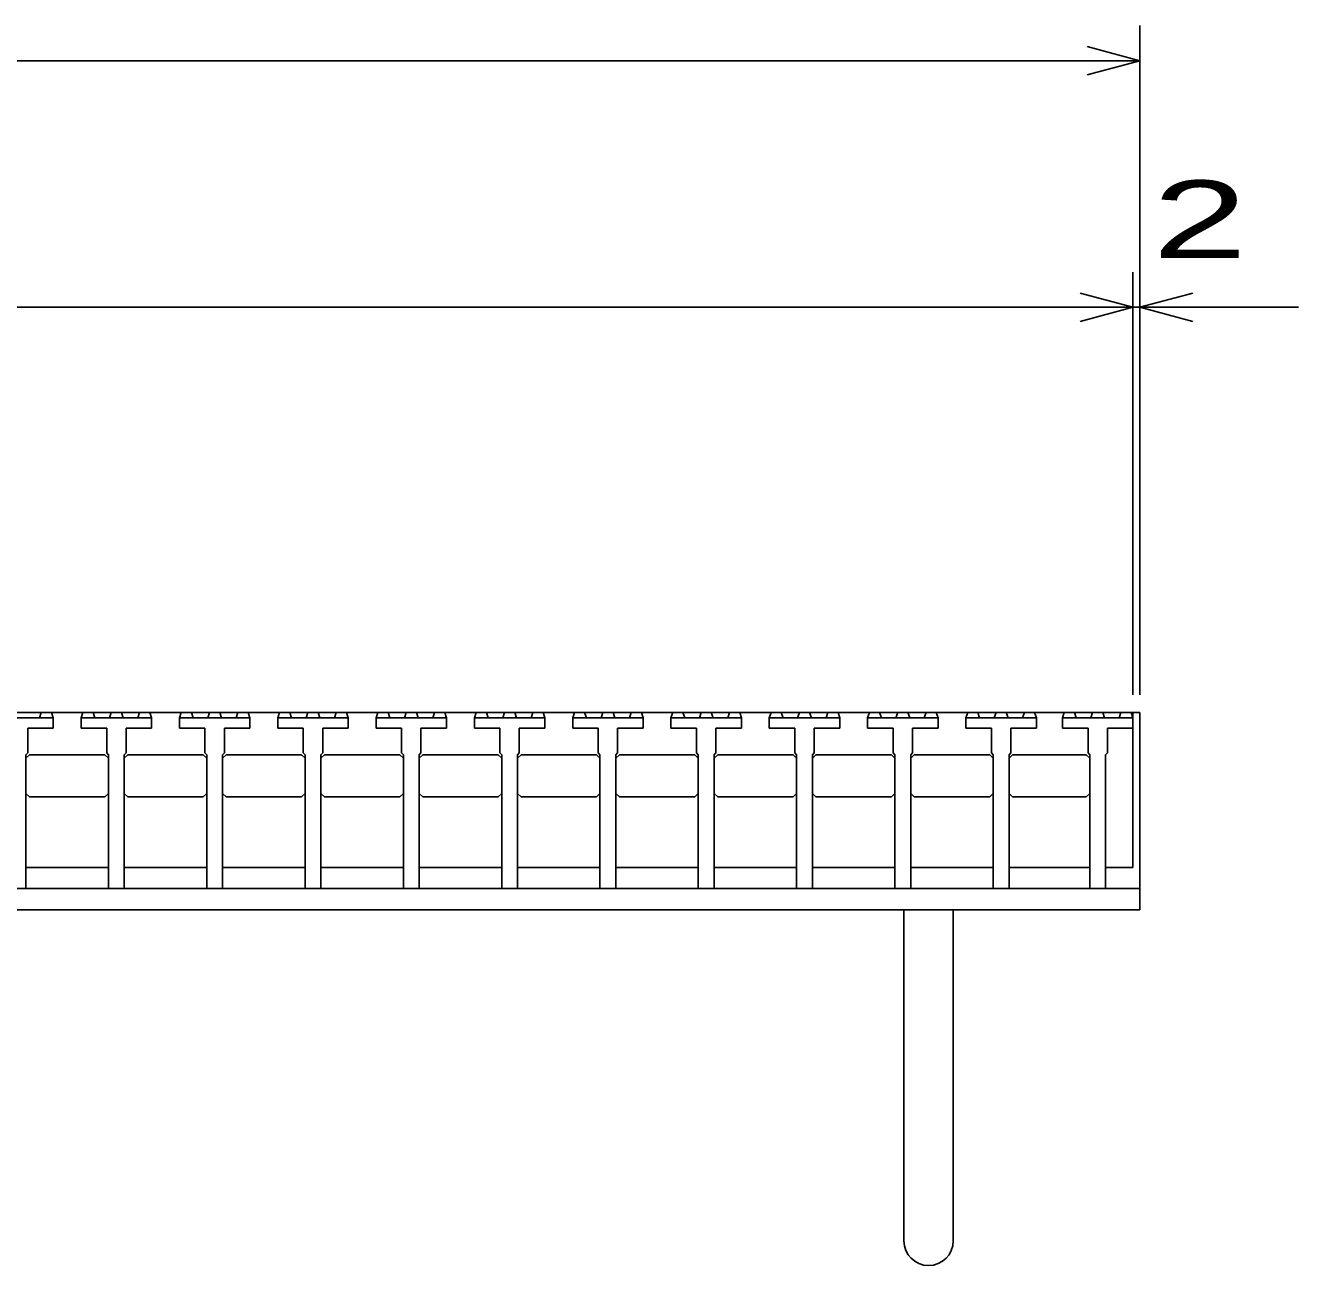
# Model space of a CAD drawing. Units: millimetres, scale not verified. Extents: x -1820 to 1731, y -1282 to 1054.
# Drawn here: x -737.3 to -376, y -694 to -342 of the extents above; entities that cross this region are included whole.
import ezdxf
from ezdxf.enums import TextEntityAlignment as Align

# ---------------------------------------------------------------- set-up
doc = ezdxf.new("R2010")
doc.units = ezdxf.units.MM
doc.header["$LTSCALE"] = 10
for name, color, linetype, lineweight in [('16', 3, 'Continuous', 25), ('19', 6, 'Continuous', 25), ('22', 2, 'Continuous', 25)]:
    doc.layers.add(name, color=color, linetype=linetype, lineweight=lineweight)
doc.styles.add('ベクトル', font='')
doc.styles.get('ベクトル').set_extended_font_data('ベクトル')

msp = doc.modelspace()

# ---------------------------------------------------------------- linework, layer by layer
at = {"layer": '16'}
for p, q in [((-1419, -537), (-423, -537)), ((-733.3, -538.5), (-732.8, -537)), ((-732.8, -537), (-729.9, -537)), ((-729.9, -537), (-729.4, -538.5)), ((-721.5, -538.5), (-721, -537)), ((-721, -537), (-718.1, -537)), ((-718.1, -537), (-717.6, -538.5)), ((-713.45, -538.5), (-712.95, -537)), ((-712.95, -537), (-710.05, -537)), ((-710.05, -537), (-709.55, -538.5)), ((-705.4, -538.5), (-704.9, -537)), ((-704.9, -537), (-702, -537)), ((-702, -537), (-701.5, -538.5)), ((-693.6, -538.5), (-693.1, -537)), ((-693.1, -537), (-690.2, -537)), ((-690.2, -537), (-689.7, -538.5)), ((-685.55, -538.5), (-685.05, -537)), ((-685.05, -537), (-682.15, -537)), ((-682.15, -537), (-681.65, -538.5)), ((-677.5, -538.5), (-677, -537)), ((-677, -537), (-674.1, -537)), ((-674.1, -537), (-673.6, -538.5)), ((-665.7, -538.5), (-665.2, -537)), ((-665.2, -537), (-662.3, -537)), ((-662.3, -537), (-661.8, -538.5)), ((-657.65, -538.5), (-657.15, -537)), ((-657.15, -537), (-654.25, -537)), ((-654.25, -537), (-653.75, -538.5)), ((-649.6, -538.5), (-649.1, -537)), ((-649.1, -537), (-646.2, -537)), ((-646.2, -537), (-645.7, -538.5)), ((-637.8, -538.5), (-637.3, -537)), ((-637.3, -537), (-634.4, -537)), ((-634.4, -537), (-633.9, -538.5)), ((-629.75, -538.5), (-629.25, -537)), ((-629.25, -537), (-626.35, -537)), ((-626.35, -537), (-625.85, -538.5)), ((-621.7, -538.5), (-621.2, -537)), ((-621.2, -537), (-618.3, -537)), ((-618.3, -537), (-617.8, -538.5)), ((-609.9, -538.5), (-609.4, -537)), ((-609.4, -537), (-606.5, -537)), ((-606.5, -537), (-606, -538.5)), ((-601.85, -538.5), (-601.35, -537)), ((-601.35, -537), (-598.45, -537)), ((-598.45, -537), (-597.95, -538.5)), ((-593.8, -538.5), (-593.3, -537)), ((-593.3, -537), (-590.4, -537)), ((-590.4, -537), (-589.9, -538.5)), ((-582, -538.5), (-581.5, -537)), ((-581.5, -537), (-578.6, -537)), ((-578.6, -537), (-578.1, -538.5)), ((-573.95, -538.5), (-573.45, -537)), ((-573.45, -537), (-570.55, -537)), ((-570.55, -537), (-570.05, -538.5)), ((-565.9, -538.5), (-565.4, -537)), ((-565.4, -537), (-562.5, -537)), ((-562.5, -537), (-562, -538.5)), ((-554.1, -538.5), (-553.6, -537)), ((-553.6, -537), (-550.7, -537)), ((-550.7, -537), (-550.2, -538.5)), ((-546.05, -538.5), (-545.55, -537)), ((-545.55, -537), (-542.65, -537)), ((-542.65, -537), (-542.15, -538.5)), ((-538, -538.5), (-537.5, -537)), ((-537.5, -537), (-534.6, -537)), ((-534.6, -537), (-534.1, -538.5)), ((-526.2, -538.5), (-525.7, -537)), ((-525.7, -537), (-522.8, -537)), ((-522.8, -537), (-522.3, -538.5)), ((-518.15, -538.5), (-517.65, -537)), ((-517.65, -537), (-514.75, -537)), ((-514.75, -537), (-514.25, -538.5)), ((-510.1, -538.5), (-509.6, -537)), ((-509.6, -537), (-506.7, -537)), ((-506.7, -537), (-506.2, -538.5)), ((-498.3, -538.5), (-497.8, -537)), ((-497.8, -537), (-494.9, -537)), ((-494.9, -537), (-494.4, -538.5)), ((-490.25, -538.5), (-489.75, -537)), ((-489.75, -537), (-486.85, -537)), ((-486.85, -537), (-486.35, -538.5)), ((-482.2, -538.5), (-481.7, -537)), ((-481.7, -537), (-478.8, -537)), ((-478.8, -537), (-478.3, -538.5)), ((-470.4, -538.5), (-469.9, -537)), ((-469.9, -537), (-467, -537)), ((-467, -537), (-466.5, -538.5)), ((-462.35, -538.5), (-461.85, -537)), ((-461.85, -537), (-458.95, -537)), ((-458.95, -537), (-458.45, -538.5)), ((-454.3, -538.5), (-453.8, -537)), ((-453.8, -537), (-450.9, -537)), ((-450.9, -537), (-450.4, -538.5)), ((-443, -538.5), (-442.5, -537)), ((-442.5, -537), (-439.6, -537)), ((-439.6, -537), (-439.1, -538.5)), ((-434.95, -538.5), (-434.45, -537)), ((-434.45, -537), (-431.55, -537)), ((-431.55, -537), (-431.05, -538.5)), ((-426.9, -538.5), (-426.4, -537)), ((-426.4, -537), (-423.5, -537)), ((-423.5, -537), (-423, -538.5)), ((-423, -581), (-423, -537)), ((-729.4, -538.5), (-749.4, -538.5)), ((-736.65, -548.5), (-736.65, -541.5)), ((-736.65, -541.5), (-729.4, -541.5)), ((-729.4, -541.5), (-729.4, -538.5)), ((-721.5, -538.5), (-721.5, -541.5)), ((-701.5, -538.5), (-721.5, -538.5)), ((-721.5, -541.5), (-714.25, -541.5)), ((-714.25, -541.5), (-714.25, -548.5)), ((-708.75, -548.5), (-708.75, -541.5)), ((-708.75, -541.5), (-701.5, -541.5)), ((-701.5, -541.5), (-701.5, -538.5)), ((-693.6, -538.5), (-693.6, -541.5)), ((-673.6, -538.5), (-693.6, -538.5)), ((-693.6, -541.5), (-686.35, -541.5)), ((-686.35, -541.5), (-686.35, -548.5)), ((-680.85, -548.5), (-680.85, -541.5)), ((-680.85, -541.5), (-673.6, -541.5)), ((-673.6, -541.5), (-673.6, -538.5)), ((-665.7, -538.5), (-665.7, -541.5)), ((-645.7, -538.5), (-665.7, -538.5)), ((-665.7, -541.5), (-658.45, -541.5)), ((-658.45, -541.5), (-658.45, -548.5)), ((-652.95, -548.5), (-652.95, -541.5)), ((-652.95, -541.5), (-645.7, -541.5)), ((-645.7, -541.5), (-645.7, -538.5)), ((-637.8, -538.5), (-637.8, -541.5)), ((-617.8, -538.5), (-637.8, -538.5)), ((-637.8, -541.5), (-630.55, -541.5)), ((-630.55, -541.5), (-630.55, -548.5)), ((-625.05, -548.5), (-625.05, -541.5)), ((-625.05, -541.5), (-617.8, -541.5)), ((-617.8, -541.5), (-617.8, -538.5)), ((-609.9, -538.5), (-609.9, -541.5)), ((-589.9, -538.5), (-609.9, -538.5)), ((-609.9, -541.5), (-602.65, -541.5)), ((-602.65, -541.5), (-602.65, -548.5)), ((-597.15, -548.5), (-597.15, -541.5)), ((-597.15, -541.5), (-589.9, -541.5)), ((-589.9, -541.5), (-589.9, -538.5)), ((-582, -538.5), (-582, -541.5)), ((-562, -538.5), (-582, -538.5)), ((-582, -541.5), (-574.75, -541.5)), ((-574.75, -541.5), (-574.75, -548.5)), ((-569.25, -548.5), (-569.25, -541.5)), ((-569.25, -541.5), (-562, -541.5)), ((-562, -541.5), (-562, -538.5)), ((-554.1, -538.5), (-554.1, -541.5)), ((-534.1, -538.5), (-554.1, -538.5)), ((-554.1, -541.5), (-546.85, -541.5)), ((-546.85, -541.5), (-546.85, -548.5)), ((-541.35, -548.5), (-541.35, -541.5)), ((-541.35, -541.5), (-534.1, -541.5)), ((-534.1, -541.5), (-534.1, -538.5)), ((-526.2, -538.5), (-526.2, -541.5)), ((-506.2, -538.5), (-526.2, -538.5)), ((-526.2, -541.5), (-518.95, -541.5)), ((-518.95, -541.5), (-518.95, -548.5)), ((-513.45, -548.5), (-513.45, -541.5)), ((-513.45, -541.5), (-506.2, -541.5)), ((-506.2, -541.5), (-506.2, -538.5)), ((-498.3, -538.5), (-498.3, -541.5)), ((-478.3, -538.5), (-498.3, -538.5)), ((-498.3, -541.5), (-491.05, -541.5)), ((-491.05, -541.5), (-491.05, -548.5)), ((-485.55, -548.5), (-485.55, -541.5)), ((-485.55, -541.5), (-478.3, -541.5)), ((-478.3, -541.5), (-478.3, -538.5)), ((-470.4, -538.5), (-470.4, -541.5)), ((-450.4, -538.5), (-470.4, -538.5)), ((-470.4, -541.5), (-463.15, -541.5)), ((-463.15, -541.5), (-463.15, -548.5)), ((-457.65, -548.5), (-457.65, -541.5)), ((-457.65, -541.5), (-450.4, -541.5)), ((-450.4, -541.5), (-450.4, -538.5)), ((-443, -538.5), (-443, -541.5)), ((-423, -538.5), (-443, -538.5)), ((-443, -541.5), (-435.75, -541.5)), ((-435.75, -541.5), (-435.75, -548.5)), ((-430.25, -548.5), (-430.25, -541.5)), ((-430.25, -541.5), (-423, -541.5)), ((-423, -541.5), (-423, -538.5)), ((-737.15, -549), (-736.65, -548.5)), ((-737.15, -587), (-737.15, -549)), ((-737.15, -550), (-736.15, -549)), ((-736.15, -549), (-714.75, -549)), ((-714.75, -549), (-713.75, -550)), ((-714.25, -548.5), (-713.75, -549)), ((-713.75, -549), (-713.75, -587)), ((-709.25, -549), (-708.75, -548.5)), ((-709.25, -587), (-709.25, -549)), ((-709.25, -550), (-708.25, -549)), ((-708.25, -549), (-686.85, -549)), ((-686.85, -549), (-685.85, -550)), ((-686.35, -548.5), (-685.85, -549)), ((-685.85, -549), (-685.85, -587)), ((-681.35, -549), (-680.85, -548.5)), ((-681.35, -587), (-681.35, -549)), ((-681.35, -550), (-680.35, -549)), ((-680.35, -549), (-658.95, -549)), ((-658.95, -549), (-657.95, -550)), ((-658.45, -548.5), (-657.95, -549)), ((-657.95, -549), (-657.95, -587)), ((-653.45, -549), (-652.95, -548.5)), ((-653.45, -587), (-653.45, -549)), ((-653.45, -550), (-652.45, -549)), ((-652.45, -549), (-631.05, -549)), ((-631.05, -549), (-630.05, -550)), ((-630.55, -548.5), (-630.05, -549)), ((-630.05, -549), (-630.05, -587)), ((-625.55, -549), (-625.05, -548.5)), ((-625.55, -587), (-625.55, -549)), ((-625.55, -550), (-624.55, -549)), ((-624.55, -549), (-603.15, -549)), ((-603.15, -549), (-602.15, -550)), ((-602.65, -548.5), (-602.15, -549)), ((-602.15, -549), (-602.15, -587)), ((-597.65, -549), (-597.15, -548.5)), ((-597.65, -587), (-597.65, -549)), ((-597.65, -550), (-596.65, -549)), ((-596.65, -549), (-575.25, -549)), ((-575.25, -549), (-574.25, -550)), ((-574.75, -548.5), (-574.25, -549)), ((-574.25, -549), (-574.25, -587)), ((-569.75, -549), (-569.25, -548.5)), ((-569.75, -587), (-569.75, -549)), ((-569.75, -550), (-568.75, -549)), ((-568.75, -549), (-547.35, -549)), ((-547.35, -549), (-546.35, -550)), ((-546.85, -548.5), (-546.35, -549)), ((-546.35, -549), (-546.35, -587)), ((-541.85, -549), (-541.35, -548.5)), ((-541.85, -587), (-541.85, -549)), ((-541.85, -550), (-540.85, -549)), ((-540.85, -549), (-519.45, -549)), ((-519.45, -549), (-518.45, -550)), ((-518.95, -548.5), (-518.45, -549)), ((-518.45, -549), (-518.45, -587)), ((-513.95, -549), (-513.45, -548.5)), ((-513.95, -587), (-513.95, -549)), ((-513.95, -550), (-512.95, -549)), ((-512.95, -549), (-491.55, -549)), ((-491.55, -549), (-490.55, -550)), ((-491.05, -548.5), (-490.55, -549)), ((-490.55, -549), (-490.55, -587)), ((-486.05, -549), (-485.55, -548.5)), ((-486.05, -587), (-486.05, -549)), ((-486.05, -550), (-485.05, -549)), ((-485.05, -549), (-463.65, -549)), ((-463.65, -549), (-462.65, -550)), ((-463.15, -548.5), (-462.65, -549)), ((-462.65, -549), (-462.65, -587)), ((-458.15, -549), (-457.65, -548.5)), ((-458.15, -587), (-458.15, -549)), ((-458.15, -550), (-457.15, -549)), ((-457.15, -549), (-436.25, -549)), ((-436.25, -549), (-435.25, -550)), ((-435.75, -548.5), (-435.25, -549)), ((-435.25, -549), (-435.25, -587)), ((-430.75, -549), (-430.25, -548.5)), ((-430.75, -587), (-430.75, -549)), ((-736.15, -561), (-737.15, -560)), ((-713.75, -560), (-714.75, -561)), ((-708.25, -561), (-709.25, -560)), ((-685.85, -560), (-686.85, -561)), ((-680.35, -561), (-681.35, -560)), ((-657.95, -560), (-658.95, -561)), ((-652.45, -561), (-653.45, -560)), ((-630.05, -560), (-631.05, -561)), ((-624.55, -561), (-625.55, -560)), ((-602.15, -560), (-603.15, -561)), ((-596.65, -561), (-597.65, -560)), ((-574.25, -560), (-575.25, -561)), ((-568.75, -561), (-569.75, -560)), ((-546.35, -560), (-547.35, -561)), ((-540.85, -561), (-541.85, -560)), ((-518.45, -560), (-519.45, -561)), ((-512.95, -561), (-513.95, -560)), ((-490.55, -560), (-491.55, -561)), ((-485.05, -561), (-486.05, -560)), ((-462.65, -560), (-463.65, -561)), ((-457.15, -561), (-458.15, -560)), ((-435.25, -560), (-436.25, -561)), ((-714.75, -561), (-736.15, -561)), ((-686.85, -561), (-708.25, -561)), ((-658.95, -561), (-680.35, -561)), ((-631.05, -561), (-652.45, -561)), ((-603.15, -561), (-624.55, -561)), ((-575.25, -561), (-596.65, -561)), ((-547.35, -561), (-568.75, -561)), ((-519.45, -561), (-540.85, -561)), ((-491.55, -561), (-512.95, -561)), ((-463.65, -561), (-485.05, -561)), ((-436.25, -561), (-457.15, -561)), ((-737.15, -581), (-713.75, -581)), ((-709.25, -581), (-685.85, -581)), ((-681.35, -581), (-657.95, -581)), ((-653.45, -581), (-630.05, -581)), ((-625.55, -581), (-602.15, -581)), ((-597.65, -581), (-574.25, -581)), ((-569.75, -581), (-546.35, -581)), ((-541.85, -581), (-518.45, -581)), ((-513.95, -581), (-490.55, -581)), ((-486.05, -581), (-462.65, -581)), ((-458.15, -581), (-435.25, -581)), ((-430.75, -581), (-423, -581)), ((-741.65, -587), (-737.15, -587)), ((-713.75, -587), (-709.25, -587)), ((-685.85, -587), (-681.35, -587)), ((-657.95, -587), (-653.45, -587)), ((-630.05, -587), (-625.55, -587)), ((-602.15, -587), (-597.65, -587)), ((-574.25, -587), (-569.75, -587)), ((-546.35, -587), (-541.85, -587)), ((-518.45, -587), (-513.95, -587)), ((-490.55, -587), (-486.05, -587)), ((-462.65, -587), (-458.15, -587)), ((-435.25, -587), (-430.75, -587))]:
    msp.add_line(p, q, dxfattribs=at)
at = {"layer": '19'}
for p, q in [((-423, -537), (-421, -537)), ((-421, -537), (-421, -587)), ((-1421, -587), (-421, -587)), ((-421, -587), (-421, -593)), ((-421, -593), (-1421, -593)), ((-488, -593), (-488, -687)), ((-474, -687), (-474, -593))]:
    msp.add_line(p, q, dxfattribs=at)
msp.add_arc((-481, -687), 7, 180, 0, dxfattribs=at)
at = {"layer": '22', "color": 4}
for p, q in [((-421, -532), (-421, -342)), ((-421, -352), (-436, -348)), ((-1421, -352), (-421, -352)), ((-436, -356), (-421, -352)), ((-423, -532), (-423, -412)), ((-421, -532), (-421, -412)), ((-423, -422), (-438, -418)), ((-421, -422), (-406, -418)), ((-1419, -422), (-423, -422)), ((-438, -426), (-423, -422)), ((-423, -422), (-421, -422)), ((-406, -426), (-421, -422)), ((-421, -422), (-376, -422))]:
    msp.add_line(p, q, dxfattribs=at)

# ---------------------------------------------------------------- texts
at = {"layer": '22', "style": 'ベクトル', "width": 1.65}
msp.add_text(' 2 ', height=21.99, dxfattribs=at).set_placement((-431, -397), align=Align.MIDDLE_LEFT)

doc.saveas('drawing.dxf')
